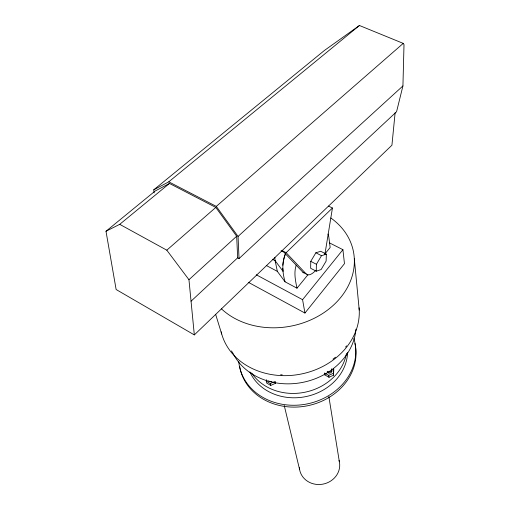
<?xml version="1.0" encoding="UTF-8"?>
<svg xmlns="http://www.w3.org/2000/svg" width="510" height="510" viewBox="0 0 510 510"><rect width="100%" height="100%" fill="white"/><g stroke="black" fill="none" stroke-linecap="round" stroke-linejoin="round"><path stroke-width="0.76" d="M310.769 261.349L310.647 268.279L316.245 271.205L321.109 269.56L326.119 261.101L326.355 254.165L320.739 251.283L315.856 252.788L310.769 261.349L316.404 264.282L316.245 271.205M395.122 112.767L391.929 145.216L194.323 334.911L116.127 289.514L105.991 231.253L155.136 191.033L169.473 183.46L215.8 207.423L236.672 236.226L237.66 257.83L239.037 258.57L396.563 111.747L402.925 85.935L404.009 44.606L403.238 43.388L359.448 25.5L324.487 50.407L153.765 189.809L154.141 192.907M333.591 375.181L333.699 368.845L333.591 375.181L328.995 377.266L324.8 374.901L324.596 373.645M324.8 374.901L324.934 373.416M266.367 379.708L266.666 383.048L270.746 385.433L275.381 383.341L275.559 381.856M328.523 206.085L332.443 208.01L325.437 251.041A18.143 7.102 -62.7 0 1 324.723 254.063M285.466 253.604C281.698 262.65 282.4 272.557 285.045 281.8L296.992 288.188L307.925 274.762M296.189 265.168C293.715 272.735 295.424 280.64 296.992 288.188M316.404 264.282L321.498 255.695L326.355 254.165M248.242 282.253L304.942 313.051L344.46 263.657L342.918 249.683L329.486 242.875M304.942 313.051L302.577 299.682L342.918 249.683M324.838 254.005L330.155 247.484L328.765 236.576L328.006 233.988M282.132 250.62L286.129 252.705L332.443 208.01M191.046 301.2L237.66 257.83M239.037 258.57L238.055 236.43L402.925 85.935M194.323 334.911L188.955 279.716L236.672 236.226M153.765 189.809L168.772 181.834L216.297 206.391L403.238 43.388M105.991 231.253L119.722 224.336L166.802 250.174L215.8 207.423M119.722 224.336L169.473 183.46M168.772 181.834L359.448 25.5M324.494 373.014L328.701 375.392L333.31 373.301M266.182 381.193L270.281 383.584L274.259 381.786M315.856 252.788L321.498 255.695M281.061 250.735L283.872 252.201L302.889 272.219A18.118 7.146 -62.7 0 0 304.094 272.99M302.889 272.219L306.242 273.985A18.143 7.102 -62.7 0 0 315.696 270.408M272.359 259.233L275.151 260.706L282.961 271.224M266.322 265.506L277.332 271.358L285.045 281.8M256.269 274.769L302.577 299.682M286.129 252.705L306.242 273.985M166.802 250.174L188.955 279.716M216.297 206.391L238.055 236.43M231.438 350.912L233.127 353.532A64.279 54.194 -11.3 0 0 302.628 382.398A64.279 54.194 -11.3 0 0 355.916 329.173M215.615 314.275L221.716 334.037M270.281 383.584L270.746 385.433M274.922 381.486L275.381 383.341M284.21 405.386L299.631 469.697M275.151 260.706L277.332 271.358M328.842 396.506L339.36 461.76M328.701 375.392L328.995 377.266M354.316 258.825L359.238 310.061M283.082 271.084A29.21 11.87 -62.8 0 1 282.776 268.324M282.852 265.264A29.21 11.87 -62.8 0 1 285.536 253.553M275.623 262.318A22.975 9.594 -62.8 0 1 274.877 257.397M330.799 217.98A75.378 61.06 -11.2 0 1 330.467 307.779A75.378 61.06 -11.2 0 1 221.334 308.741M359.072 307.766A70.125 58.65 -11.3 0 1 299.038 374.429A70.125 58.65 -11.3 0 1 221.142 331.812M346.539 345.85A69.239 57.904 -11.3 0 1 345.589 347.061M335.478 357.204A69.239 57.904 -11.3 0 1 332.985 359.148M282.228 374.825A69.239 57.904 -11.3 0 1 280.634 374.761M346.469 353.328A51.096 43.624 -11.4 0 1 305.101 392.196A51.096 43.624 -11.4 0 1 251.615 372.906M347.565 352.506A50.732 43.433 -11.4 0 1 305.535 396.665A50.732 43.433 -11.4 0 1 249.881 371.911M353.87 338.5A58.95 50.471 -11.4 0 1 306.956 403.958A58.95 50.471 -11.4 0 1 238.712 361.354M354.896 343.466A58.765 50.375 -11.4 0 1 307.326 405.807A58.765 50.375 -11.4 0 1 239.662 366.339M331.723 369.884A2.556 2.218 -8.5 0 1 330.525 372.893A2.556 2.218 -8.5 0 1 327.12 371.969M271.875 381.372A2.684 2.321 -14.6 0 1 268.719 380.893M331.564 368.806A2.563 2.218 -8.5 0 1 330.652 371.669A2.563 2.218 -8.5 0 1 327.318 371.369M339.022 460.422A20.26 18.526 -11.9 0 1 322.753 484.168A20.26 18.526 -11.9 0 1 299.376 467.638"/></g></svg>
